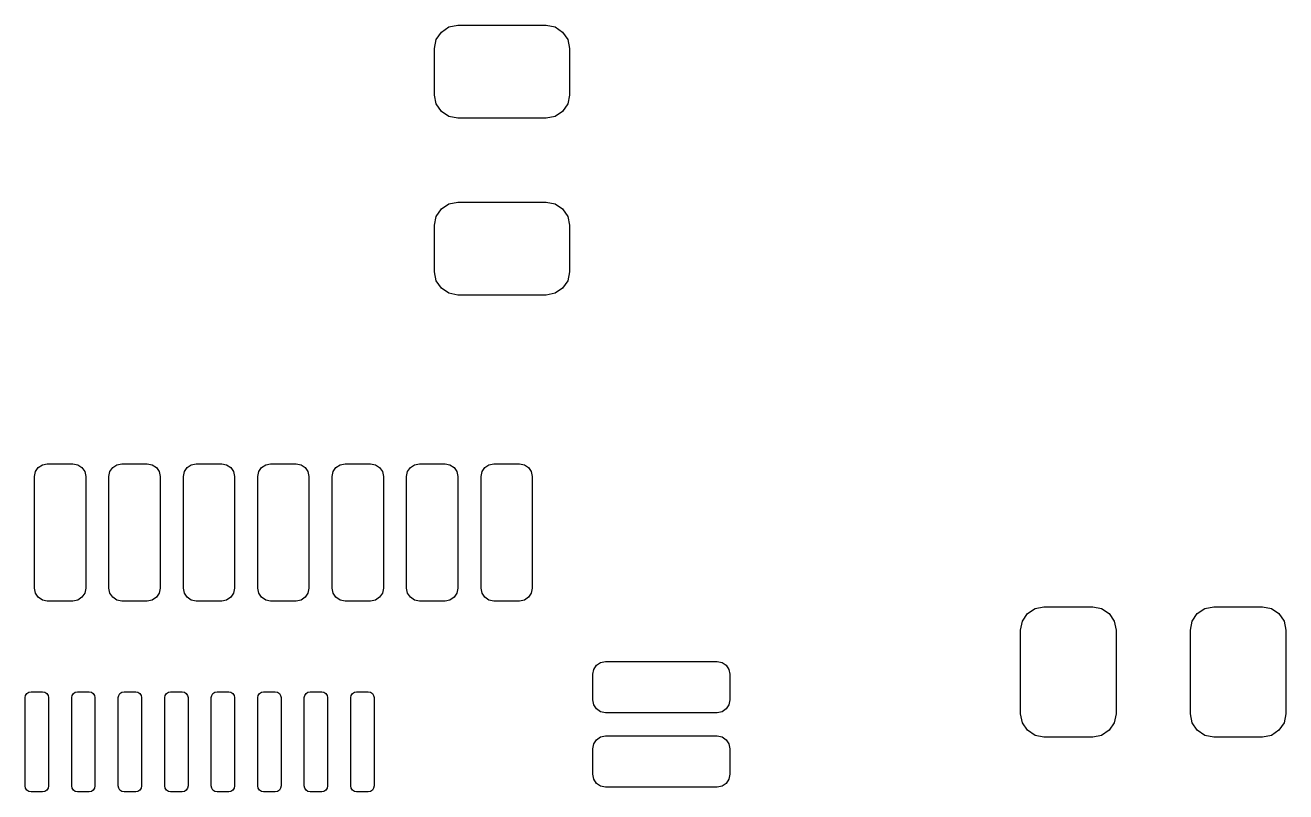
# Model space of a CAD drawing. Extents: x 15 to 39.9, y 2 to 23.4.
# Drawn here: x 26.38 to 39.92, y 15.21 to 23.45 of the extents above; entities that cross this region are included whole.
import ezdxf

# ---------------------------------------------------------------- set-up
doc = ezdxf.new("R2010")
doc.units = 0
doc.layers.add('BLACK', color=7, linetype='CONTINUOUS')

msp = doc.modelspace()

# ---------------------------------------------------------------- linework, layer by layer
at = {"layer": 'BLACK', "linetype": 'CONTINUOUS'}
for p, q in [((30.929329, 23.43097), (31.025, 23.45)), ((31.025, 23.45), (31.975, 23.45)), ((31.975, 23.45), (32.070671, 23.43097)), ((30.79403, 23.295671), (30.848223, 23.376777)), ((30.848223, 23.376777), (30.929329, 23.43097)), ((32.070671, 23.43097), (32.151777, 23.376777)), ((32.151777, 23.376777), (32.20597, 23.295671)), ((30.775, 23.2), (30.79403, 23.295671)), ((30.775, 22.7), (30.775, 23.2)), ((32.20597, 23.295671), (32.225, 23.2)), ((32.225, 23.2), (32.225, 22.7)), ((30.79403, 22.604329), (30.775, 22.7)), ((32.225, 22.7), (32.20597, 22.604329)), ((30.848223, 22.523223), (30.79403, 22.604329)), ((30.929329, 22.46903), (30.848223, 22.523223)), ((32.151777, 22.523223), (32.070671, 22.46903)), ((32.20597, 22.604329), (32.151777, 22.523223)), ((31.025, 22.45), (30.929329, 22.46903)), ((31.975, 22.45), (31.025, 22.45)), ((32.070671, 22.46903), (31.975, 22.45)), ((30.929329, 21.53097), (31.025, 21.55)), ((31.025, 21.55), (31.975, 21.55)), ((31.975, 21.55), (32.070671, 21.53097)), ((30.79403, 21.395671), (30.848223, 21.476777)), ((30.848223, 21.476777), (30.929329, 21.53097)), ((32.070671, 21.53097), (32.151777, 21.476777)), ((32.151777, 21.476777), (32.20597, 21.395671)), ((30.775, 21.3), (30.79403, 21.395671)), ((30.775, 20.8), (30.775, 21.3)), ((32.20597, 21.395671), (32.225, 21.3)), ((32.225, 21.3), (32.225, 20.8)), ((30.79403, 20.704329), (30.775, 20.8)), ((32.225, 20.8), (32.20597, 20.704329)), ((30.848223, 20.623223), (30.79403, 20.704329)), ((30.929329, 20.56903), (30.848223, 20.623223)), ((32.151777, 20.623223), (32.070671, 20.56903)), ((32.20597, 20.704329), (32.151777, 20.623223)), ((31.025, 20.55), (30.929329, 20.56903)), ((31.975, 20.55), (31.025, 20.55)), ((32.070671, 20.56903), (31.975, 20.55)), ((26.515273, 18.697227), (26.559881, 18.727033)), ((26.559881, 18.727033), (26.6125, 18.7375)), ((26.6125, 18.7375), (26.8875, 18.7375)), ((26.8875, 18.7375), (26.940119, 18.727033)), ((26.940119, 18.727033), (26.984727, 18.697227)), ((27.315273, 18.697227), (27.359881, 18.727033)), ((27.359881, 18.727033), (27.4125, 18.7375)), ((27.4125, 18.7375), (27.6875, 18.7375)), ((27.6875, 18.7375), (27.740119, 18.727033)), ((27.740119, 18.727033), (27.784727, 18.697227)), ((28.115273, 18.697227), (28.159881, 18.727033)), ((28.159881, 18.727033), (28.2125, 18.7375)), ((28.2125, 18.7375), (28.4875, 18.7375)), ((28.4875, 18.7375), (28.540119, 18.727033)), ((28.540119, 18.727033), (28.584727, 18.697227)), ((28.915273, 18.697227), (28.959881, 18.727033)), ((28.959881, 18.727033), (29.0125, 18.7375)), ((29.0125, 18.7375), (29.2875, 18.7375)), ((29.2875, 18.7375), (29.340119, 18.727033)), ((29.340119, 18.727033), (29.384727, 18.697227)), ((29.715273, 18.697227), (29.759881, 18.727033)), ((29.759881, 18.727033), (29.8125, 18.7375)), ((29.8125, 18.7375), (30.0875, 18.7375)), ((30.0875, 18.7375), (30.140119, 18.727033)), ((30.140119, 18.727033), (30.184727, 18.697227)), ((30.515273, 18.697227), (30.559881, 18.727033)), ((30.559881, 18.727033), (30.6125, 18.7375)), ((30.6125, 18.7375), (30.8875, 18.7375)), ((30.8875, 18.7375), (30.940119, 18.727033)), ((30.940119, 18.727033), (30.984727, 18.697227)), ((31.315273, 18.697227), (31.359881, 18.727033)), ((31.359881, 18.727033), (31.4125, 18.7375)), ((31.4125, 18.7375), (31.6875, 18.7375)), ((31.6875, 18.7375), (31.740119, 18.727033)), ((31.740119, 18.727033), (31.784727, 18.697227)), ((26.475, 18.6), (26.485467, 18.652619)), ((26.475, 17.4), (26.475, 18.6)), ((26.485467, 18.652619), (26.515273, 18.697227)), ((26.984727, 18.697227), (27.014533, 18.652619)), ((27.014533, 18.652619), (27.025, 18.6)), ((27.025, 18.6), (27.025, 17.4)), ((27.275, 18.6), (27.285467, 18.652619)), ((27.275, 17.4), (27.275, 18.6)), ((27.285467, 18.652619), (27.315273, 18.697227)), ((27.784727, 18.697227), (27.814533, 18.652619)), ((27.814533, 18.652619), (27.825, 18.6)), ((27.825, 18.6), (27.825, 17.4)), ((28.075, 18.6), (28.085467, 18.652619)), ((28.075, 17.4), (28.075, 18.6)), ((28.085467, 18.652619), (28.115273, 18.697227)), ((28.584727, 18.697227), (28.614533, 18.652619)), ((28.614533, 18.652619), (28.625, 18.6)), ((28.625, 18.6), (28.625, 17.4)), ((28.875, 18.6), (28.885467, 18.652619)), ((28.875, 17.4), (28.875, 18.6)), ((28.885467, 18.652619), (28.915273, 18.697227)), ((29.384727, 18.697227), (29.414533, 18.652619)), ((29.414533, 18.652619), (29.425, 18.6)), ((29.425, 18.6), (29.425, 17.4)), ((29.675, 18.6), (29.685467, 18.652619)), ((29.675, 17.4), (29.675, 18.6)), ((29.685467, 18.652619), (29.715273, 18.697227)), ((30.184727, 18.697227), (30.214533, 18.652619)), ((30.214533, 18.652619), (30.225, 18.6)), ((30.225, 18.6), (30.225, 17.4)), ((30.475, 18.6), (30.485467, 18.652619)), ((30.475, 17.4), (30.475, 18.6)), ((30.485467, 18.652619), (30.515273, 18.697227)), ((30.984727, 18.697227), (31.014533, 18.652619)), ((31.014533, 18.652619), (31.025, 18.6)), ((31.025, 18.6), (31.025, 17.4)), ((31.275, 18.6), (31.285467, 18.652619)), ((31.275, 17.4), (31.275, 18.6)), ((31.285467, 18.652619), (31.315273, 18.697227)), ((31.784727, 18.697227), (31.814533, 18.652619)), ((31.814533, 18.652619), (31.825, 18.6)), ((31.825, 18.6), (31.825, 17.4)), ((26.485467, 17.347381), (26.475, 17.4)), ((26.515273, 17.302773), (26.485467, 17.347381)), ((27.014533, 17.347381), (26.984727, 17.302773)), ((27.025, 17.4), (27.014533, 17.347381)), ((27.285467, 17.347381), (27.275, 17.4)), ((27.315273, 17.302773), (27.285467, 17.347381)), ((27.814533, 17.347381), (27.784727, 17.302773)), ((27.825, 17.4), (27.814533, 17.347381)), ((28.085467, 17.347381), (28.075, 17.4)), ((28.115273, 17.302773), (28.085467, 17.347381)), ((28.614533, 17.347381), (28.584727, 17.302773)), ((28.625, 17.4), (28.614533, 17.347381)), ((28.885467, 17.347381), (28.875, 17.4)), ((28.915273, 17.302773), (28.885467, 17.347381)), ((29.414533, 17.347381), (29.384727, 17.302773)), ((29.425, 17.4), (29.414533, 17.347381)), ((29.685467, 17.347381), (29.675, 17.4)), ((29.715273, 17.302773), (29.685467, 17.347381)), ((30.214533, 17.347381), (30.184727, 17.302773)), ((30.225, 17.4), (30.214533, 17.347381)), ((30.485467, 17.347381), (30.475, 17.4)), ((30.515273, 17.302773), (30.485467, 17.347381)), ((31.014533, 17.347381), (30.984727, 17.302773)), ((31.025, 17.4), (31.014533, 17.347381)), ((31.285467, 17.347381), (31.275, 17.4)), ((31.315273, 17.302773), (31.285467, 17.347381)), ((31.814533, 17.347381), (31.784727, 17.302773)), ((31.825, 17.4), (31.814533, 17.347381)), ((26.559881, 17.272967), (26.515273, 17.302773)), ((26.6125, 17.2625), (26.559881, 17.272967)), ((26.8875, 17.2625), (26.6125, 17.2625)), ((26.940119, 17.272967), (26.8875, 17.2625)), ((26.984727, 17.302773), (26.940119, 17.272967)), ((27.359881, 17.272967), (27.315273, 17.302773)), ((27.4125, 17.2625), (27.359881, 17.272967)), ((27.6875, 17.2625), (27.4125, 17.2625)), ((27.740119, 17.272967), (27.6875, 17.2625)), ((27.784727, 17.302773), (27.740119, 17.272967)), ((28.159881, 17.272967), (28.115273, 17.302773)), ((28.2125, 17.2625), (28.159881, 17.272967)), ((28.4875, 17.2625), (28.2125, 17.2625)), ((28.540119, 17.272967), (28.4875, 17.2625)), ((28.584727, 17.302773), (28.540119, 17.272967)), ((28.959881, 17.272967), (28.915273, 17.302773)), ((29.0125, 17.2625), (28.959881, 17.272967)), ((29.2875, 17.2625), (29.0125, 17.2625)), ((29.340119, 17.272967), (29.2875, 17.2625)), ((29.384727, 17.302773), (29.340119, 17.272967)), ((29.759881, 17.272967), (29.715273, 17.302773)), ((29.8125, 17.2625), (29.759881, 17.272967)), ((30.0875, 17.2625), (29.8125, 17.2625)), ((30.140119, 17.272967), (30.0875, 17.2625)), ((30.184727, 17.302773), (30.140119, 17.272967)), ((30.559881, 17.272967), (30.515273, 17.302773)), ((30.6125, 17.2625), (30.559881, 17.272967)), ((30.8875, 17.2625), (30.6125, 17.2625)), ((30.940119, 17.272967), (30.8875, 17.2625)), ((30.984727, 17.302773), (30.940119, 17.272967)), ((31.359881, 17.272967), (31.315273, 17.302773)), ((31.4125, 17.2625), (31.359881, 17.272967)), ((31.6875, 17.2625), (31.4125, 17.2625)), ((31.740119, 17.272967), (31.6875, 17.2625)), ((31.784727, 17.302773), (31.740119, 17.272967)), ((37.09403, 17.045671), (37.148223, 17.126777)), ((37.148223, 17.126777), (37.229329, 17.18097)), ((37.229329, 17.18097), (37.325, 17.2)), ((37.325, 17.2), (37.85, 17.2)), ((37.85, 17.2), (37.945671, 17.18097)), ((37.945671, 17.18097), (38.026777, 17.126777)), ((38.026777, 17.126777), (38.08097, 17.045671)), ((38.91903, 17.045671), (38.973223, 17.126777)), ((38.973223, 17.126777), (39.054329, 17.18097)), ((39.054329, 17.18097), (39.15, 17.2)), ((39.15, 17.2), (39.675, 17.2)), ((39.675, 17.2), (39.770671, 17.18097)), ((39.770671, 17.18097), (39.851777, 17.126777)), ((39.851777, 17.126777), (39.90597, 17.045671)), ((37.075, 16.95), (37.09403, 17.045671)), ((37.075, 16.05), (37.075, 16.95)), ((38.08097, 17.045671), (38.1, 16.95)), ((38.1, 16.95), (38.1, 16.05)), ((38.9, 16.95), (38.91903, 17.045671)), ((38.9, 16.05), (38.9, 16.95)), ((39.90597, 17.045671), (39.925, 16.95)), ((39.925, 16.95), (39.925, 16.05)), ((32.485467, 16.527619), (32.515273, 16.572227)), ((32.515273, 16.572227), (32.559881, 16.602033)), ((32.559881, 16.602033), (32.6125, 16.6125)), ((32.6125, 16.6125), (33.8125, 16.6125)), ((33.8125, 16.6125), (33.865119, 16.602033)), ((33.865119, 16.602033), (33.909727, 16.572227)), ((33.909727, 16.572227), (33.939533, 16.527619)), ((32.475, 16.475), (32.485467, 16.527619)), ((32.475, 16.2), (32.475, 16.475)), ((33.939533, 16.527619), (33.95, 16.475)), ((33.95, 16.475), (33.95, 16.2)), ((26.379758, 16.248918), (26.393306, 16.269194)), ((26.393306, 16.269194), (26.413582, 16.282742)), ((26.413582, 16.282742), (26.4375, 16.2875)), ((26.4375, 16.2875), (26.5625, 16.2875)), ((26.5625, 16.2875), (26.586418, 16.282742)), ((26.586418, 16.282742), (26.606694, 16.269194)), ((26.606694, 16.269194), (26.620242, 16.248918)), ((26.879758, 16.248918), (26.893306, 16.269194)), ((26.893306, 16.269194), (26.913582, 16.282742)), ((26.913582, 16.282742), (26.9375, 16.2875)), ((26.9375, 16.2875), (27.0625, 16.2875)), ((27.0625, 16.2875), (27.086418, 16.282742)), ((27.086418, 16.282742), (27.106694, 16.269194)), ((27.106694, 16.269194), (27.120242, 16.248918)), ((27.379758, 16.248918), (27.393306, 16.269194)), ((27.393306, 16.269194), (27.413582, 16.282742)), ((27.413582, 16.282742), (27.4375, 16.2875)), ((27.4375, 16.2875), (27.5625, 16.2875)), ((27.5625, 16.2875), (27.586418, 16.282742)), ((27.586418, 16.282742), (27.606694, 16.269194)), ((27.606694, 16.269194), (27.620242, 16.248918)), ((27.879758, 16.248918), (27.893306, 16.269194)), ((27.893306, 16.269194), (27.913582, 16.282742)), ((27.913582, 16.282742), (27.9375, 16.2875)), ((27.9375, 16.2875), (28.0625, 16.2875)), ((28.0625, 16.2875), (28.086418, 16.282742)), ((28.086418, 16.282742), (28.106694, 16.269194)), ((28.106694, 16.269194), (28.120242, 16.248918)), ((28.379758, 16.248918), (28.393306, 16.269194)), ((28.393306, 16.269194), (28.413582, 16.282742)), ((28.413582, 16.282742), (28.4375, 16.2875)), ((28.4375, 16.2875), (28.5625, 16.2875)), ((28.5625, 16.2875), (28.586418, 16.282742)), ((28.586418, 16.282742), (28.606694, 16.269194)), ((28.606694, 16.269194), (28.620242, 16.248918)), ((28.879758, 16.248918), (28.893306, 16.269194)), ((28.893306, 16.269194), (28.913582, 16.282742)), ((28.913582, 16.282742), (28.9375, 16.2875)), ((28.9375, 16.2875), (29.0625, 16.2875)), ((29.0625, 16.2875), (29.086418, 16.282742)), ((29.086418, 16.282742), (29.106694, 16.269194)), ((29.106694, 16.269194), (29.120242, 16.248918)), ((29.379758, 16.248918), (29.393306, 16.269194)), ((29.393306, 16.269194), (29.413582, 16.282742)), ((29.413582, 16.282742), (29.4375, 16.2875)), ((29.4375, 16.2875), (29.5625, 16.2875)), ((29.5625, 16.2875), (29.586418, 16.282742)), ((29.586418, 16.282742), (29.606694, 16.269194)), ((29.606694, 16.269194), (29.620242, 16.248918)), ((29.879758, 16.248918), (29.893306, 16.269194)), ((29.893306, 16.269194), (29.913582, 16.282742)), ((29.913582, 16.282742), (29.9375, 16.2875)), ((29.9375, 16.2875), (30.0625, 16.2875)), ((30.0625, 16.2875), (30.086418, 16.282742)), ((30.086418, 16.282742), (30.106694, 16.269194)), ((30.106694, 16.269194), (30.120242, 16.248918)), ((26.375, 16.225), (26.379758, 16.248918)), ((26.375, 15.275), (26.375, 16.225)), ((26.620242, 16.248918), (26.625, 16.225)), ((26.625, 16.225), (26.625, 15.275)), ((26.875, 16.225), (26.879758, 16.248918)), ((26.875, 15.275), (26.875, 16.225)), ((27.120242, 16.248918), (27.125, 16.225)), ((27.125, 16.225), (27.125, 15.275)), ((27.375, 16.225), (27.379758, 16.248918)), ((27.375, 15.275), (27.375, 16.225)), ((27.620242, 16.248918), (27.625, 16.225)), ((27.625, 16.225), (27.625, 15.275)), ((27.875, 16.225), (27.879758, 16.248918)), ((27.875, 15.275), (27.875, 16.225)), ((28.120242, 16.248918), (28.125, 16.225)), ((28.125, 16.225), (28.125, 15.275)), ((28.375, 16.225), (28.379758, 16.248918)), ((28.375, 15.275), (28.375, 16.225)), ((28.620242, 16.248918), (28.625, 16.225)), ((28.625, 16.225), (28.625, 15.275)), ((28.875, 16.225), (28.879758, 16.248918)), ((28.875, 15.275), (28.875, 16.225)), ((29.120242, 16.248918), (29.125, 16.225)), ((29.125, 16.225), (29.125, 15.275)), ((29.375, 16.225), (29.379758, 16.248918)), ((29.375, 15.275), (29.375, 16.225)), ((29.620242, 16.248918), (29.625, 16.225)), ((29.625, 16.225), (29.625, 15.275)), ((29.875, 16.225), (29.879758, 16.248918)), ((29.875, 15.275), (29.875, 16.225)), ((30.120242, 16.248918), (30.125, 16.225)), ((30.125, 16.225), (30.125, 15.275)), ((32.485467, 16.147381), (32.475, 16.2)), ((32.515273, 16.102773), (32.485467, 16.147381)), ((33.939533, 16.147381), (33.909727, 16.102773)), ((33.95, 16.2), (33.939533, 16.147381)), ((32.559881, 16.072967), (32.515273, 16.102773)), ((32.6125, 16.0625), (32.559881, 16.072967)), ((33.8125, 16.0625), (32.6125, 16.0625)), ((33.865119, 16.072967), (33.8125, 16.0625)), ((33.909727, 16.102773), (33.865119, 16.072967)), ((37.09403, 15.954329), (37.075, 16.05)), ((38.1, 16.05), (38.08097, 15.954329)), ((38.91903, 15.954329), (38.9, 16.05)), ((39.925, 16.05), (39.90597, 15.954329)), ((37.148223, 15.873223), (37.09403, 15.954329)), ((37.229329, 15.81903), (37.148223, 15.873223)), ((38.026777, 15.873223), (37.945671, 15.81903)), ((38.08097, 15.954329), (38.026777, 15.873223)), ((38.973223, 15.873223), (38.91903, 15.954329)), ((39.054329, 15.81903), (38.973223, 15.873223)), ((39.851777, 15.873223), (39.770671, 15.81903)), ((39.90597, 15.954329), (39.851777, 15.873223)), ((32.475, 15.675), (32.485467, 15.727619)), ((32.485467, 15.727619), (32.515273, 15.772227)), ((32.515273, 15.772227), (32.559881, 15.802033)), ((32.559881, 15.802033), (32.6125, 15.8125)), ((32.6125, 15.8125), (33.8125, 15.8125)), ((33.8125, 15.8125), (33.865119, 15.802033)), ((33.865119, 15.802033), (33.909727, 15.772227)), ((33.909727, 15.772227), (33.939533, 15.727619)), ((33.939533, 15.727619), (33.95, 15.675)), ((37.325, 15.8), (37.229329, 15.81903)), ((37.85, 15.8), (37.325, 15.8)), ((37.945671, 15.81903), (37.85, 15.8)), ((39.15, 15.8), (39.054329, 15.81903)), ((39.675, 15.8), (39.15, 15.8)), ((39.770671, 15.81903), (39.675, 15.8)), ((32.475, 15.4), (32.475, 15.675)), ((33.95, 15.675), (33.95, 15.4)), ((32.485467, 15.347381), (32.475, 15.4)), ((32.515273, 15.302773), (32.485467, 15.347381)), ((33.939533, 15.347381), (33.909727, 15.302773)), ((33.95, 15.4), (33.939533, 15.347381)), ((26.379758, 15.251082), (26.375, 15.275)), ((26.393306, 15.230806), (26.379758, 15.251082)), ((26.413582, 15.217258), (26.393306, 15.230806)), ((26.4375, 15.2125), (26.413582, 15.217258)), ((26.5625, 15.2125), (26.4375, 15.2125)), ((26.586418, 15.217258), (26.5625, 15.2125)), ((26.606694, 15.230806), (26.586418, 15.217258)), ((26.620242, 15.251082), (26.606694, 15.230806)), ((26.625, 15.275), (26.620242, 15.251082)), ((26.879758, 15.251082), (26.875, 15.275)), ((26.893306, 15.230806), (26.879758, 15.251082)), ((26.913582, 15.217258), (26.893306, 15.230806)), ((26.9375, 15.2125), (26.913582, 15.217258)), ((27.0625, 15.2125), (26.9375, 15.2125)), ((27.086418, 15.217258), (27.0625, 15.2125)), ((27.106694, 15.230806), (27.086418, 15.217258)), ((27.120242, 15.251082), (27.106694, 15.230806)), ((27.125, 15.275), (27.120242, 15.251082)), ((27.379758, 15.251082), (27.375, 15.275)), ((27.393306, 15.230806), (27.379758, 15.251082)), ((27.413582, 15.217258), (27.393306, 15.230806)), ((27.4375, 15.2125), (27.413582, 15.217258)), ((27.5625, 15.2125), (27.4375, 15.2125)), ((27.586418, 15.217258), (27.5625, 15.2125)), ((27.606694, 15.230806), (27.586418, 15.217258)), ((27.620242, 15.251082), (27.606694, 15.230806)), ((27.625, 15.275), (27.620242, 15.251082)), ((27.879758, 15.251082), (27.875, 15.275)), ((27.893306, 15.230806), (27.879758, 15.251082)), ((27.913582, 15.217258), (27.893306, 15.230806)), ((27.9375, 15.2125), (27.913582, 15.217258)), ((28.0625, 15.2125), (27.9375, 15.2125)), ((28.086418, 15.217258), (28.0625, 15.2125)), ((28.106694, 15.230806), (28.086418, 15.217258)), ((28.120242, 15.251082), (28.106694, 15.230806)), ((28.125, 15.275), (28.120242, 15.251082)), ((28.379758, 15.251082), (28.375, 15.275)), ((28.393306, 15.230806), (28.379758, 15.251082)), ((28.413582, 15.217258), (28.393306, 15.230806)), ((28.4375, 15.2125), (28.413582, 15.217258)), ((28.5625, 15.2125), (28.4375, 15.2125)), ((28.586418, 15.217258), (28.5625, 15.2125)), ((28.606694, 15.230806), (28.586418, 15.217258)), ((28.620242, 15.251082), (28.606694, 15.230806)), ((28.625, 15.275), (28.620242, 15.251082)), ((28.879758, 15.251082), (28.875, 15.275)), ((28.893306, 15.230806), (28.879758, 15.251082)), ((28.913582, 15.217258), (28.893306, 15.230806)), ((28.9375, 15.2125), (28.913582, 15.217258)), ((29.0625, 15.2125), (28.9375, 15.2125)), ((29.086418, 15.217258), (29.0625, 15.2125)), ((29.106694, 15.230806), (29.086418, 15.217258)), ((29.120242, 15.251082), (29.106694, 15.230806)), ((29.125, 15.275), (29.120242, 15.251082)), ((29.379758, 15.251082), (29.375, 15.275)), ((29.393306, 15.230806), (29.379758, 15.251082)), ((29.413582, 15.217258), (29.393306, 15.230806)), ((29.4375, 15.2125), (29.413582, 15.217258)), ((29.5625, 15.2125), (29.4375, 15.2125)), ((29.586418, 15.217258), (29.5625, 15.2125)), ((29.606694, 15.230806), (29.586418, 15.217258)), ((29.620242, 15.251082), (29.606694, 15.230806)), ((29.625, 15.275), (29.620242, 15.251082)), ((29.879758, 15.251082), (29.875, 15.275)), ((29.893306, 15.230806), (29.879758, 15.251082)), ((29.913582, 15.217258), (29.893306, 15.230806)), ((29.9375, 15.2125), (29.913582, 15.217258)), ((30.0625, 15.2125), (29.9375, 15.2125)), ((30.086418, 15.217258), (30.0625, 15.2125)), ((30.106694, 15.230806), (30.086418, 15.217258)), ((30.120242, 15.251082), (30.106694, 15.230806)), ((30.125, 15.275), (30.120242, 15.251082)), ((32.559881, 15.272967), (32.515273, 15.302773)), ((32.6125, 15.2625), (32.559881, 15.272967)), ((33.8125, 15.2625), (32.6125, 15.2625)), ((33.865119, 15.272967), (33.8125, 15.2625)), ((33.909727, 15.302773), (33.865119, 15.272967))]:
    msp.add_line(p, q, dxfattribs=at)

doc.saveas('drawing.dxf')
